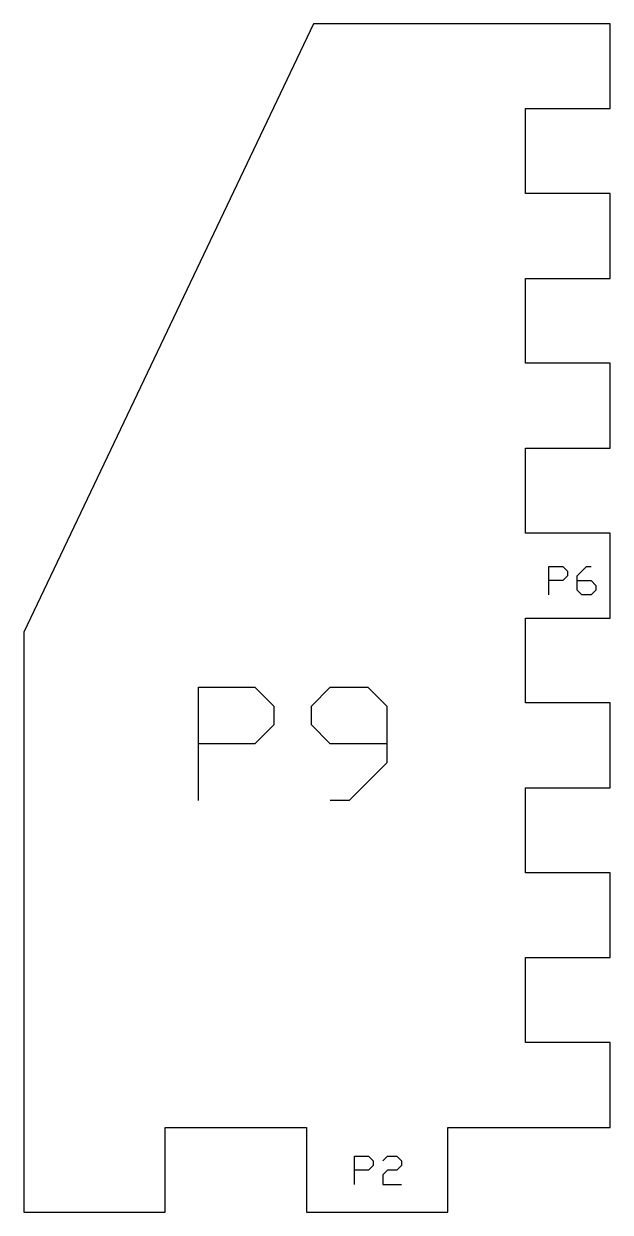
# Model space of a CAD drawing. Extents: x 5.7 to 47.2, y 4.2 to 88.2.
import ezdxf

# ---------------------------------------------------------------- set-up
doc = ezdxf.new("R2010")
doc.units = 0
doc.header["$MEASUREMENT"] = 0

msp = doc.modelspace()

# ---------------------------------------------------------------- linework, layer by layer
for p, q in [((26.235, 88.174), (5.735, 45.174)), ((47.235, 88.174), (26.235, 88.174)), ((47.235, 82.174), (47.235, 88.174)), ((41.235, 76.174), (41.235, 82.174)), ((41.235, 82.174), (47.235, 82.174)), ((47.235, 76.174), (41.235, 76.174)), ((47.235, 70.174), (47.235, 76.174)), ((41.235, 64.174), (41.235, 70.174)), ((41.235, 70.174), (47.235, 70.174)), ((47.235, 64.174), (41.235, 64.174)), ((47.235, 58.174), (47.235, 64.174)), ((41.235, 52.174), (41.235, 58.174)), ((41.235, 58.174), (47.235, 58.174)), ((47.235, 52.174), (41.235, 52.174)), ((47.235, 46.174), (47.235, 52.174)), ((41.235, 40.174), (41.235, 46.174)), ((41.235, 46.174), (47.235, 46.174)), ((5.735, 45.174), (5.735, 4.174)), ((47.235, 40.174), (41.235, 40.174)), ((47.235, 34.174), (47.235, 40.174)), ((41.235, 28.174), (41.235, 34.174)), ((41.235, 34.174), (47.235, 34.174)), ((47.235, 28.174), (41.235, 28.174)), ((47.235, 22.174), (47.235, 28.174)), ((41.235, 16.174), (41.235, 22.174)), ((41.235, 22.174), (47.235, 22.174)), ((47.235, 16.174), (41.235, 16.174)), ((47.235, 10.174), (47.235, 16.174)), ((15.735, 4.174), (15.735, 10.174)), ((15.735, 10.174), (25.735, 10.174)), ((25.735, 10.174), (25.735, 4.174)), ((35.735, 4.174), (35.735, 10.174)), ((35.735, 10.174), (47.235, 10.174)), ((5.735, 4.174), (15.735, 4.174)), ((25.735, 4.174), (35.735, 4.174))]:
    msp.add_line(p, q)
at = {"color": 1, "linetype": 'Continuous'}
for points in [[(42.887, 47.813), (42.887, 49.813), (43.887, 49.813), (44.22, 49.48), (44.22, 49.146), (43.887, 48.813), (42.887, 48.813)], [(44.887, 48.813), (45.887, 48.813), (46.22, 48.48), (46.22, 48.146), (45.887, 47.813), (45.22, 47.813), (44.887, 48.146), (44.887, 49.146), (45.554, 49.813), (45.887, 49.813)], [(18.092, 33.279), (18.092, 41.279), (22.092, 41.279), (23.426, 39.946), (23.426, 38.613), (22.092, 37.279), (18.092, 37.279)], [(31.426, 37.279), (27.426, 37.279), (26.092, 38.613), (26.092, 39.946), (27.426, 41.279), (30.092, 41.279), (31.426, 39.946), (31.426, 35.946), (28.759, 33.279), (27.426, 33.279)], [(29.136, 6.144), (29.136, 8.144), (30.136, 8.144), (30.47, 7.811), (30.47, 7.477), (30.136, 7.144), (29.136, 7.144)], [(31.136, 7.811), (31.47, 8.144), (32.136, 8.144), (32.47, 7.811), (32.47, 7.477), (32.136, 7.144), (31.47, 7.144), (31.136, 6.811), (31.136, 6.144), (32.47, 6.144)]]:
    msp.add_lwpolyline(points, dxfattribs=at)

doc.saveas('drawing.dxf')
